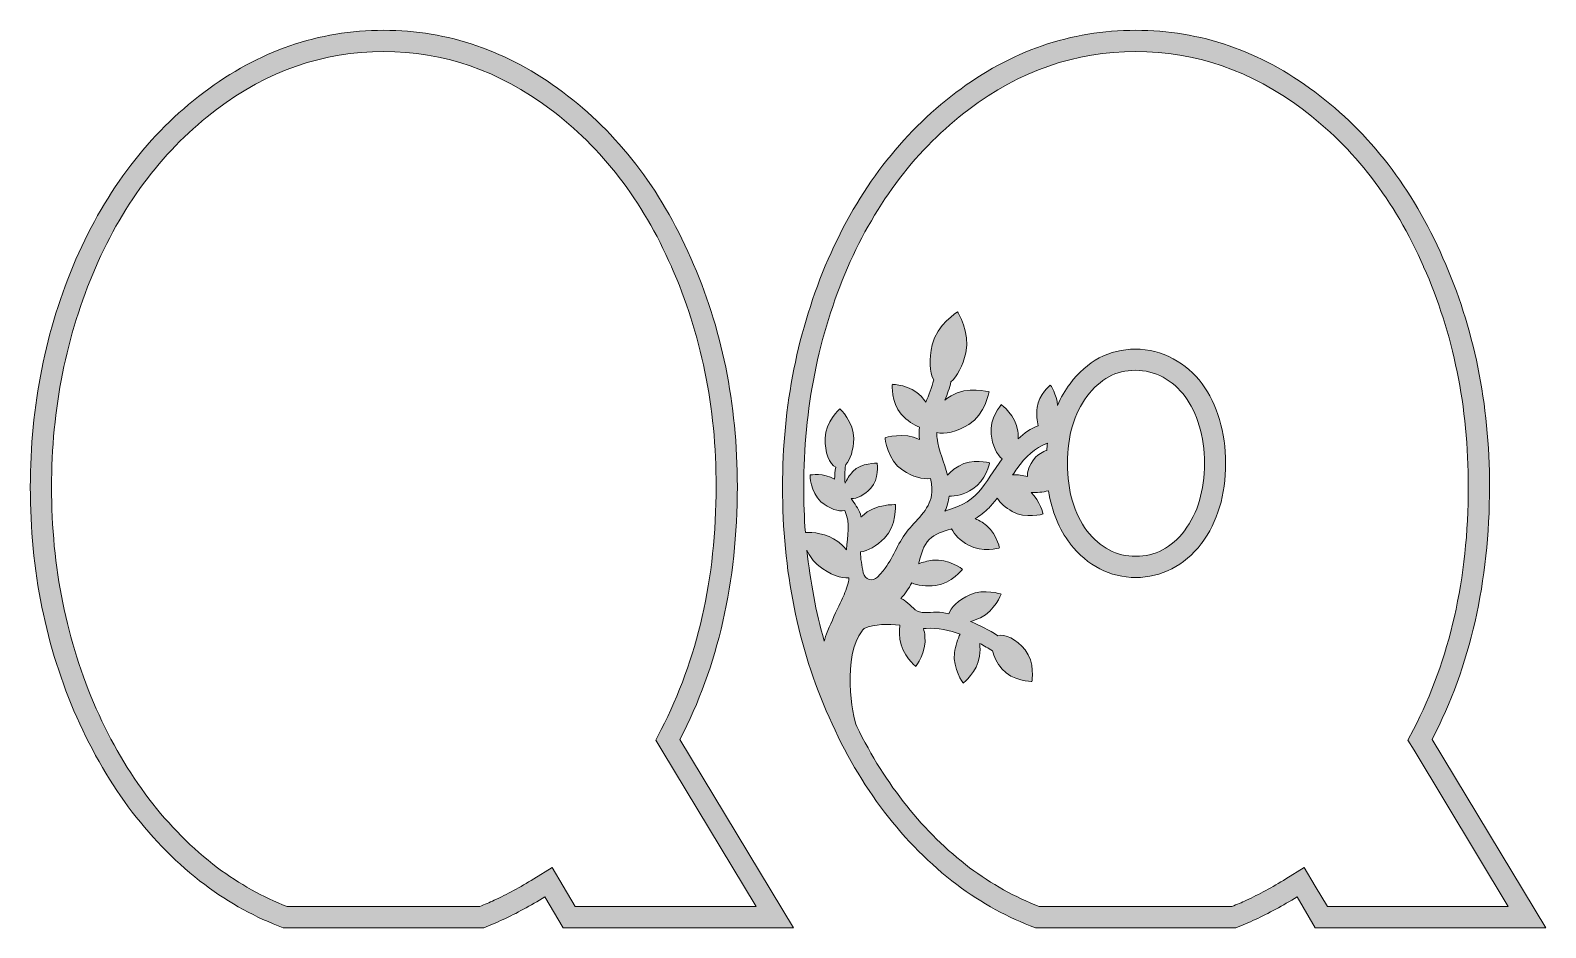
# Model space of a CAD drawing. Header units: millimetres. Extents: x 20 to 678, y -311 to -35.
# Drawn here: x 241.7 to 456.2, y -310.9 to -183.9 of the extents above; entities that cross this region are included whole.
import ezdxf

# ---------------------------------------------------------------- set-up
doc = ezdxf.new("R2010")
doc.units = ezdxf.units.MM
doc.header["$MEASUREMENT"] = 0
doc.layers.add('Layer 3', color=7, linetype='Continuous')
doc.layers.add('Layer 4', color=7, linetype='Continuous')

msp = doc.modelspace()

# ---------------------------------------------------------------- hatches: boundary and pattern name
at = {"layer": 'Layer 3'}
h = msp.add_hatch(color=1, dxfattribs=at)
h.dxf.hatch_style = 2
edge = h.paths.add_edge_path()
edge.add_spline(control_points=[(440.15, -284.21), (442.83, -279.05), (444.86, -273.49), (446.22, -267.51), (447.58, -261.53), (448.27, -255.17), (448.27, -248.43), (448.27, -236.69), (446.07, -225.92), (441.68, -216.1), (437.37, -206.23), (431.32, -198.39), (423.52, -192.58), (415.8, -186.77), (407.36, -183.86), (398.2, -183.86), (388.99, -183.86), (380.5, -186.79), (372.74, -192.66), (364.99, -198.53), (358.95, -206.4), (354.65, -216.27), (350.34, -226.25), (348.19, -237), (348.19, -248.51), (348.19, -260.3), (350.38, -271.16), (354.78, -281.08), (359.21, -291.06), (365.24, -298.96), (372.87, -304.77), (376.42, -307.42), (380.13, -309.43), (383.99, -310.86), (383.99, -310.86), (412.37, -310.86), (412.37, -310.86), (413.28, -310.51), (414.19, -310.13), (415.11, -309.71), (417.01, -308.83), (418.98, -307.76), (421.03, -306.5), (421.03, -306.5), (423.61, -310.86), (423.61, -310.86), (423.61, -310.86), (456.22, -310.86), (456.22, -310.86), (456.22, -310.86), (440.15, -284.21), (440.15, -284.21)], knot_values=[0, 0, 0, 0, 1, 1, 1, 2, 2, 2, 3, 3, 3, 4, 4, 4, 5, 5, 5, 6, 6, 6, 7, 7, 7, 8, 8, 8, 9, 9, 9, 10, 10, 10, 11, 11, 11, 12, 12, 12, 13, 13, 13, 14, 14, 14, 15, 15, 15, 16, 16, 16, 17, 17, 17, 17], degree=3, periodic=1)
edge = h.paths.add_edge_path()
edge.add_spline(control_points=[(354.09, -270.31), (352.93, -266.17), (352.12, -261.88), (351.65, -257.44), (352.01, -258.22), (352.54, -259.03), (353.32, -259.64), (354.87, -260.87), (356.54, -261.5), (357.6, -261.33), (357.53, -262.15), (357.25, -262.91), (356.9, -263.75), (356.56, -264.58), (354.39, -268.94), (354.09, -270.31)], knot_values=[0, 0, 0, 0, 1, 1, 1, 2, 2, 2, 3, 3, 3, 4, 4, 4, 5, 5, 5, 5], degree=3, periodic=1)
edge = h.paths.add_edge_path()
edge.add_spline(control_points=[(423.61, -304.97), (423.61, -304.97), (422.05, -302.34), (422.05, -302.34), (422.05, -302.34), (419.45, -303.94), (419.45, -303.94), (417.52, -305.14), (415.64, -306.16), (413.85, -306.98), (413.19, -307.29), (412.5, -307.58), (411.81, -307.86), (411.81, -307.86), (384.54, -307.86), (384.54, -307.86), (381.09, -306.53), (377.77, -304.68), (374.68, -302.37), (368.15, -297.4), (362.78, -290.68), (358.71, -282.39), (358.03, -280.99), (356.66, -272.33), (359.46, -268.85), (359.55, -268.74), (359.65, -268.62), (359.75, -268.51), (361.27, -267.89), (363.13, -267.84), (364.82, -268.05), (364.74, -268.65), (364.74, -269.33), (364.82, -270.04), (365.08, -272.28), (367.06, -273.88), (367.06, -273.88), (367.06, -273.88), (368.62, -271.86), (368.36, -269.63), (368.31, -269.24), (368.24, -268.86), (368.16, -268.51), (368.28, -268.51), (368.4, -268.5), (368.54, -268.5), (370.2, -268.42), (371.81, -268.75), (373.36, -269.31), (372.98, -269.99), (372.68, -270.93), (372.54, -271.98), (372.25, -274.21), (373.78, -276.24), (373.78, -276.24), (373.78, -276.24), (375.78, -274.67), (376.07, -272.44), (376.16, -271.79), (376.17, -271.18), (376.12, -270.62), (376.72, -270.97), (377.31, -271.32), (377.91, -271.66), (378.09, -272.47), (378.55, -273.39), (379.26, -274.24), (380.69, -275.97), (383.49, -276.03), (383.49, -276.03), (383.49, -276.03), (383.97, -273.27), (382.53, -271.54), (381.28, -270.02), (379.67, -269.22), (378.68, -269.54), (377.45, -268.74), (376.08, -268.06), (374.78, -267.51), (375.24, -267.39), (375.72, -267.22), (376.2, -266.99), (378.24, -266.04), (379.14, -263.66), (379.14, -263.66), (379.14, -263.66), (376.74, -262.81), (374.7, -263.76), (373.1, -264.5), (371.95, -265.58), (371.73, -266.44), (371.41, -266.36), (371.09, -266.3), (370.77, -266.25), (369.82, -266.11), (368.46, -266.42), (367.59, -266.18), (366.72, -265.94), (366.16, -264.94), (365.39, -264.49), (365.24, -264.4), (365.09, -264.33), (364.94, -264.25), (365.6, -263.58), (366.09, -262.85), (366.48, -262.07), (367.27, -262.43), (368.51, -262.58), (369.88, -262.41), (372.11, -262.13), (373.69, -260.14), (373.69, -260.14), (373.69, -260.14), (371.66, -258.59), (369.43, -258.87), (368.71, -258.96), (368.04, -259.13), (367.47, -259.35), (367.49, -259.27), (367.51, -259.19), (367.54, -259.1), (367.83, -258), (368.11, -256.75), (368.95, -255.91), (369.78, -255.09), (370.98, -254.77), (372.06, -254.44), (372.08, -254.43), (372.1, -254.42), (372.12, -254.42), (372.5, -255.2), (373.36, -256.06), (374.52, -256.74), (376.42, -257.84), (378.91, -257.1), (378.91, -257.1), (378.91, -257.1), (378.33, -254.56), (376.43, -253.45), (376.11, -253.27), (375.79, -253.11), (375.47, -252.97), (376.16, -252.55), (376.81, -252.05), (377.43, -251.42), (377.84, -251), (378.21, -250.55), (378.56, -250.08), (379.01, -250.73), (379.75, -251.4), (380.69, -251.95), (382.58, -253.05), (385.08, -252.31), (385.08, -252.31), (385.08, -252.31), (384.66, -250.5), (383.39, -249.27), (384.21, -249.34), (385.02, -249.2), (385.84, -249.04), (386.32, -251.94), (387.34, -254.44), (388.9, -256.49), (388.9, -256.49), (388.91, -256.51), (388.91, -256.51), (388.91, -256.51), (388.92, -256.52), (388.92, -256.52), (391.35, -259.65), (394.56, -261.3), (398.2, -261.3), (401.83, -261.3), (405.04, -259.65), (407.47, -256.52), (407.47, -256.52), (407.49, -256.5), (407.49, -256.5), (407.49, -256.5), (407.51, -256.47), (407.51, -256.47), (409.77, -253.43), (410.92, -249.62), (410.92, -245.14), (410.92, -242.94), (410.63, -240.86), (410.05, -238.96), (409.46, -237.02), (408.63, -235.32), (407.58, -233.89), (406.46, -232.39), (405.09, -231.19), (403.49, -230.33), (401.84, -229.43), (400.04, -228.98), (398.13, -228.98), (394.47, -228.98), (391.28, -230.67), (388.89, -233.88), (388.18, -234.81), (387.59, -235.83), (387.11, -236.94), (387.04, -235.36), (386.1, -234.06), (386.1, -234.06), (386.1, -234.06), (384.48, -235.38), (384.25, -237.24), (384.12, -238.25), (384.19, -239.17), (384.4, -239.83), (383.33, -240.2), (382.39, -240.86), (381.55, -241.69), (381.56, -241.33), (381.54, -240.96), (381.5, -240.57), (381.25, -238.39), (379.16, -236.83), (379.16, -236.83), (379.16, -236.83), (377.48, -238.82), (377.72, -241), (377.91, -242.62), (378.53, -243.96), (379.27, -244.49), (378.11, -246.15), (377.08, -247.89), (375.98, -249.16), (374.59, -250.76), (372.93, -251.3), (371.18, -251.91), (371.49, -251.23), (371.7, -250.52), (371.79, -249.78), (372.67, -249.86), (373.91, -249.51), (375.12, -248.77), (376.99, -247.62), (377.51, -245.07), (377.51, -245.07), (377.51, -245.07), (375, -244.38), (373.13, -245.53), (372.5, -245.92), (371.97, -246.35), (371.56, -246.8), (371.11, -245.05), (370.29, -243.39), (370.08, -241.59), (370.05, -241.32), (370.03, -241.05), (370.03, -240.79), (371.12, -241.1), (372.88, -240.69), (374.58, -239.63), (376.86, -238.2), (377.44, -235.03), (377.44, -235.03), (377.44, -235.03), (374.32, -234.16), (372.05, -235.59), (371.74, -235.78), (371.46, -235.98), (371.19, -236.19), (371.52, -235.34), (371.83, -234.5), (372.03, -233.63), (372.91, -232.86), (373.72, -231.34), (374.15, -229.49), (374.81, -226.61), (372.96, -223.72), (372.96, -223.72), (372.96, -223.72), (370.03, -225.5), (369.36, -228.39), (368.9, -230.41), (369.02, -232.28), (369.59, -233.33), (369.36, -234.4), (368.88, -235.46), (368.48, -236.49), (368.29, -236.2), (368.07, -235.92), (367.82, -235.64), (366.35, -234.01), (363.74, -233.96), (363.74, -233.96), (363.74, -233.96), (363.52, -236.55), (364.99, -238.19), (365.83, -239.11), (366.77, -239.75), (367.58, -240.01), (367.52, -240.59), (367.51, -241.17), (367.57, -241.77), (365.46, -240.68), (362.7, -241.52), (362.7, -241.52), (362.7, -241.52), (363.07, -244.74), (365.21, -246.13), (366.59, -247.04), (368.07, -247.44), (369.14, -247.3), (369.28, -247.93), (369.37, -248.56), (369.34, -249.2), (369.24, -251.43), (367.33, -252.98), (366, -254.56), (364.6, -256.21), (363.98, -258.26), (362.71, -259.97), (362.31, -260.5), (361.98, -260.9), (361.63, -261.25), (360.97, -261.94), (359.81, -261.59), (359.62, -260.65), (359.43, -259.68), (359.23, -258.54), (359.21, -257.67), (360.22, -257.56), (361.5, -256.86), (362.63, -255.72), (364.36, -253.97), (364.18, -250.99), (364.18, -250.99), (364.18, -250.99), (361.2, -250.85), (359.47, -252.6), (359.42, -252.65), (359.37, -252.7), (359.32, -252.76), (359.29, -252.61), (359.25, -252.47), (359.21, -252.33), (358.94, -251.49), (358.39, -250.86), (357.93, -250.13), (358.72, -250.18), (359.79, -249.64), (360.68, -248.68), (361.89, -247.37), (361.59, -245.14), (361.59, -245.14), (361.59, -245.14), (359.34, -245.02), (358.14, -246.32), (357.64, -246.85), (357.29, -247.43), (357.08, -247.97), (356.94, -247.16), (356.97, -246.29), (357.14, -245.33), (357.79, -244.63), (358.24, -243.25), (358.27, -241.65), (358.31, -239.34), (356.32, -237.43), (356.32, -237.43), (356.32, -237.43), (354.25, -239.27), (354.21, -241.58), (354.18, -243.59), (354.83, -245.27), (355.74, -245.7), (355.63, -246.27), (355.57, -246.83), (355.57, -247.36), (354.06, -246.48), (352.09, -246.78), (352.09, -246.78), (352.09, -246.78), (352.11, -249.27), (353.63, -250.57), (354.81, -251.57), (356.15, -252.04), (357, -251.84), (357.88, -253.72), (357.37, -255.32), (357.25, -257.37), (356.9, -256.97), (356.49, -256.59), (356.03, -256.22), (354.47, -254.99), (352.37, -254.9), (351.43, -254.93), (351.27, -252.82), (351.19, -250.68), (351.19, -248.51), (351.19, -237.46), (353.28, -227.01), (357.4, -217.47), (361.47, -208.12), (367.25, -200.58), (374.55, -195.05), (381.74, -189.62), (389.7, -186.86), (398.2, -186.86), (406.65, -186.86), (414.56, -189.59), (421.73, -194.98), (429.07, -200.45), (434.86, -207.96), (438.93, -217.3), (438.93, -217.3), (438.94, -217.32), (438.94, -217.32), (438.94, -217.32), (438.94, -217.33), (438.94, -217.33), (443.14, -226.71), (445.27, -237.18), (445.27, -248.43), (445.27, -254.92), (444.6, -261.11), (443.3, -266.84), (441.99, -272.55), (440.04, -277.92), (437.49, -282.82), (437.49, -282.82), (436.71, -284.31), (436.71, -284.31), (436.71, -284.31), (437.58, -285.76), (437.58, -285.76), (437.58, -285.76), (450.91, -307.86), (450.91, -307.86), (450.91, -307.86), (425.32, -307.86), (425.32, -307.86), (425.32, -307.86), (423.61, -304.97), (423.61, -304.97)], knot_values=[0, 0, 0, 0, 1, 1, 1, 2, 2, 2, 3, 3, 3, 4, 4, 4, 5, 5, 5, 6, 6, 6, 7, 7, 7, 8, 8, 8, 9, 9, 9, 10, 10, 10, 11, 11, 11, 12, 12, 12, 13, 13, 13, 14, 14, 14, 15, 15, 15, 16, 16, 16, 17, 17, 17, 18, 18, 18, 19, 19, 19, 20, 20, 20, 21, 21, 21, 22, 22, 22, 23, 23, 23, 24, 24, 24, 25, 25, 25, 26, 26, 26, 27, 27, 27, 28, 28, 28, 29, 29, 29, 30, 30, 30, 31, 31, 31, 32, 32, 32, 33, 33, 33, 34, 34, 34, 35, 35, 35, 36, 36, 36, 37, 37, 37, 38, 38, 38, 39, 39, 39, 40, 40, 40, 41, 41, 41, 42, 42, 42, 43, 43, 43, 44, 44, 44, 45, 45, 45, 46, 46, 46, 47, 47, 47, 48, 48, 48, 49, 49, 49, 50, 50, 50, 51, 51, 51, 52, 52, 52, 53, 53, 53, 54, 54, 54, 55, 55, 55, 56, 56, 56, 57, 57, 57, 58, 58, 58, 59, 59, 59, 60, 60, 60, 61, 61, 61, 62, 62, 62, 63, 63, 63, 64, 64, 64, 65, 65, 65, 66, 66, 66, 67, 67, 67, 68, 68, 68, 69, 69, 69, 70, 70, 70, 71, 71, 71, 72, 72, 72, 73, 73, 73, 74, 74, 74, 75, 75, 75, 76, 76, 76, 77, 77, 77, 78, 78, 78, 79, 79, 79, 80, 80, 80, 81, 81, 81, 82, 82, 82, 83, 83, 83, 84, 84, 84, 85, 85, 85, 86, 86, 86, 87, 87, 87, 88, 88, 88, 89, 89, 89, 90, 90, 90, 91, 91, 91, 92, 92, 92, 93, 93, 93, 94, 94, 94, 95, 95, 95, 96, 96, 96, 97, 97, 97, 98, 98, 98, 99, 99, 99, 100, 100, 100, 101, 101, 101, 102, 102, 102, 103, 103, 103, 104, 104, 104, 105, 105, 105, 106, 106, 106, 107, 107, 107, 108, 108, 108, 109, 109, 109, 110, 110, 110, 111, 111, 111, 112, 112, 112, 113, 113, 113, 114, 114, 114, 115, 115, 115, 116, 116, 116, 117, 117, 117, 118, 118, 118, 119, 119, 119, 120, 120, 120, 121, 121, 121, 122, 122, 122, 123, 123, 123, 124, 124, 124, 125, 125, 125, 126, 126, 126, 127, 127, 127, 128, 128, 128, 129, 129, 129, 130, 130, 130, 131, 131, 131, 132, 132, 132, 133, 133, 133, 134, 134, 134, 135, 135, 135, 136, 136, 136, 137, 137, 137, 138, 138, 138, 139, 139, 139, 140, 140, 140, 141, 141, 141, 142, 142, 142, 143, 143, 143, 144, 144, 144, 145, 145, 145, 146, 146, 146, 146], degree=3, periodic=1)
edge = h.paths.add_edge_path()
edge.add_spline(control_points=[(385.7, -242.28), (385.66, -242.62), (385.63, -242.96), (385.61, -243.31), (385.04, -243.51), (384.36, -243.85), (383.88, -244.45), (383.14, -245.38), (382.77, -246.39), (382.89, -247.01), (382.18, -246.85), (381.52, -246.71), (380.77, -246.78), (380.97, -246.49), (381.16, -246.2), (381.37, -245.91), (382.6, -244.18), (383.9, -242.99), (385.7, -242.28)], knot_values=[0, 0, 0, 0, 1, 1, 1, 2, 2, 2, 3, 3, 3, 4, 4, 4, 5, 5, 5, 6, 6, 6, 6], degree=3, periodic=1)
edge = h.paths.add_edge_path()
edge.add_spline(control_points=[(388.54, -245.14), (388.54, -241.24), (389.46, -238.09), (391.29, -235.68), (393.12, -233.21), (395.4, -231.98), (398.13, -231.98), (399.54, -231.98), (400.85, -232.31), (402.06, -232.96), (403.28, -233.62), (404.31, -234.53), (405.17, -235.68), (406.02, -236.83), (406.69, -238.22), (407.18, -239.83), (407.67, -241.45), (407.92, -243.22), (407.92, -245.14), (407.92, -248.98), (406.98, -252.16), (405.1, -254.68), (403.23, -257.09), (400.92, -258.3), (398.2, -258.3), (395.47, -258.3), (393.17, -257.09), (391.29, -254.68), (389.46, -252.27), (388.54, -249.08), (388.54, -245.14)], knot_values=[0, 0, 0, 0, 1, 1, 1, 2, 2, 2, 3, 3, 3, 4, 4, 4, 5, 5, 5, 6, 6, 6, 7, 7, 7, 8, 8, 8, 9, 9, 9, 10, 10, 10, 10], degree=3, periodic=1)
at = {"layer": 'Layer 4'}
h = msp.add_hatch(color=2, dxfattribs=at)
h.dxf.hatch_style = 2
edge = h.paths.add_edge_path()
edge.add_spline(control_points=[(291.73, -183.86), (282.52, -183.86), (274.03, -186.79), (266.27, -192.66), (258.51, -198.53), (252.48, -206.4), (248.18, -216.27), (243.87, -226.25), (241.72, -237), (241.72, -248.51), (241.72, -260.3), (243.91, -271.16), (248.3, -281.08), (252.74, -291.06), (258.77, -298.96), (266.4, -304.77), (269.95, -307.42), (273.66, -309.43), (277.52, -310.86), (277.52, -310.86), (305.9, -310.86), (305.9, -310.86), (306.81, -310.51), (307.72, -310.13), (308.64, -309.71), (310.54, -308.83), (312.51, -307.76), (314.55, -306.5), (314.55, -306.5), (317.14, -310.86), (317.14, -310.86), (317.14, -310.86), (349.75, -310.86), (349.75, -310.86), (349.75, -310.86), (333.67, -284.21), (333.67, -284.21), (336.36, -279.05), (338.39, -273.49), (339.75, -267.51), (341.11, -261.53), (341.8, -255.17), (341.8, -248.43), (341.8, -236.69), (339.6, -225.92), (335.21, -216.1), (330.9, -206.23), (324.85, -198.39), (317.05, -192.58), (309.33, -186.77), (300.89, -183.86), (291.73, -183.86), (291.73, -183.86), (291.73, -183.86), (291.73, -183.86)], knot_values=[0, 0, 0, 0, 1, 1, 1, 2, 2, 2, 3, 3, 3, 4, 4, 4, 5, 5, 5, 6, 6, 6, 7, 7, 7, 8, 8, 8, 9, 9, 9, 10, 10, 10, 11, 11, 11, 12, 12, 12, 13, 13, 13, 14, 14, 14, 15, 15, 15, 16, 16, 16, 17, 17, 17, 18, 18, 18, 18], degree=3, periodic=1)
edge = h.paths.add_edge_path()
edge.add_spline(control_points=[(291.73, -186.86), (300.18, -186.86), (308.09, -189.59), (315.26, -194.98), (322.6, -200.45), (328.39, -207.96), (332.46, -217.3), (332.46, -217.3), (332.47, -217.32), (332.47, -217.32), (332.47, -217.32), (332.47, -217.33), (332.47, -217.33), (336.67, -226.71), (338.8, -237.18), (338.8, -248.43), (338.8, -254.92), (338.13, -261.11), (336.83, -266.84), (335.52, -272.55), (333.57, -277.92), (331.01, -282.82), (331.01, -282.82), (330.24, -284.31), (330.24, -284.31), (330.24, -284.31), (331.11, -285.76), (331.11, -285.76), (331.11, -285.76), (344.44, -307.86), (344.44, -307.86), (344.44, -307.86), (318.85, -307.86), (318.85, -307.86), (318.85, -307.86), (317.14, -304.97), (317.14, -304.97), (317.14, -304.97), (315.58, -302.34), (315.58, -302.34), (315.58, -302.34), (312.98, -303.94), (312.98, -303.94), (311.05, -305.14), (309.16, -306.16), (307.38, -306.98), (306.72, -307.29), (306.03, -307.58), (305.34, -307.86), (305.34, -307.86), (278.07, -307.86), (278.07, -307.86), (274.62, -306.53), (271.3, -304.68), (268.21, -302.37), (261.02, -296.9), (255.25, -289.33), (251.05, -279.87), (246.85, -270.38), (244.72, -259.82), (244.72, -248.51), (244.72, -237.46), (246.81, -227.01), (250.93, -217.47), (255, -208.12), (260.78, -200.58), (268.08, -195.05), (275.27, -189.62), (283.23, -186.86), (291.73, -186.86)], knot_values=[0, 0, 0, 0, 0.352778, 0.352778, 0.352778, 0.705556, 0.705556, 0.705556, 1.058333, 1.058333, 1.058333, 1.411111, 1.411111, 1.411111, 1.763889, 1.763889, 1.763889, 2.116667, 2.116667, 2.116667, 2.469444, 2.469444, 2.469444, 2.822222, 2.822222, 2.822222, 3.175, 3.175, 3.175, 3.527778, 3.527778, 3.527778, 3.880556, 3.880556, 3.880556, 4.233333, 4.233333, 4.233333, 4.586111, 4.586111, 4.586111, 4.938889, 4.938889, 4.938889, 5.291667, 5.291667, 5.291667, 5.644444, 5.644444, 5.644444, 5.997222, 5.997222, 5.997222, 6.35, 6.35, 6.35, 6.702778, 6.702778, 6.702778, 7.055556, 7.055556, 7.055556, 7.408333, 7.408333, 7.408333, 7.761111, 7.761111, 7.761111, 8.113889, 8.113889, 8.113889, 8.113889], degree=3, periodic=0)
edge.add_line((291.73, -186.86), (291.73, -186.86))

# ---------------------------------------------------------------- linework, layer by layer
at = {"layer": 'Layer 3', "lineweight": 0}
for points, knots in [([(440.15, -284.21), (442.83, -279.05), (444.86, -273.49), (446.22, -267.51), (447.58, -261.53), (448.27, -255.17), (448.27, -248.43), (448.27, -236.69), (446.07, -225.92), (441.68, -216.1), (437.37, -206.23), (431.32, -198.39), (423.52, -192.58), (415.8, -186.77), (407.36, -183.86), (398.2, -183.86), (388.99, -183.86), (380.5, -186.79), (372.74, -192.66), (364.99, -198.53), (358.95, -206.4), (354.65, -216.27), (350.34, -226.25), (348.19, -237), (348.19, -248.51), (348.19, -260.3), (350.38, -271.16), (354.78, -281.08), (359.21, -291.06), (365.24, -298.96), (372.87, -304.77), (376.42, -307.42), (380.13, -309.43), (383.99, -310.86), (383.99, -310.86), (412.37, -310.86), (412.37, -310.86), (413.28, -310.51), (414.19, -310.13), (415.11, -309.71), (417.01, -308.83), (418.98, -307.76), (421.03, -306.5), (421.03, -306.5), (423.61, -310.86), (423.61, -310.86), (423.61, -310.86), (456.22, -310.86), (456.22, -310.86), (456.22, -310.86), (440.15, -284.21), (440.15, -284.21)], [0, 0, 0, 0, 1, 1, 1, 2, 2, 2, 3, 3, 3, 4, 4, 4, 5, 5, 5, 6, 6, 6, 7, 7, 7, 8, 8, 8, 9, 9, 9, 10, 10, 10, 11, 11, 11, 12, 12, 12, 13, 13, 13, 14, 14, 14, 15, 15, 15, 16, 16, 16, 17, 17, 17, 17]), ([(423.61, -304.97), (423.61, -304.97), (422.05, -302.34), (422.05, -302.34), (422.05, -302.34), (419.45, -303.94), (419.45, -303.94), (417.52, -305.14), (415.64, -306.16), (413.85, -306.98), (413.19, -307.29), (412.5, -307.58), (411.81, -307.86), (411.81, -307.86), (384.54, -307.86), (384.54, -307.86), (381.09, -306.53), (377.77, -304.68), (374.68, -302.37), (368.15, -297.4), (362.78, -290.68), (358.71, -282.39), (358.03, -280.99), (356.66, -272.33), (359.46, -268.85), (359.55, -268.74), (359.65, -268.62), (359.75, -268.51), (361.27, -267.89), (363.13, -267.84), (364.82, -268.05), (364.74, -268.65), (364.74, -269.33), (364.82, -270.04), (365.08, -272.28), (367.06, -273.88), (367.06, -273.88), (367.06, -273.88), (368.62, -271.86), (368.36, -269.63), (368.31, -269.24), (368.24, -268.86), (368.16, -268.51), (368.28, -268.51), (368.4, -268.5), (368.54, -268.5), (370.2, -268.42), (371.81, -268.75), (373.36, -269.31), (372.98, -269.99), (372.68, -270.93), (372.54, -271.98), (372.25, -274.21), (373.78, -276.24), (373.78, -276.24), (373.78, -276.24), (375.78, -274.67), (376.07, -272.44), (376.16, -271.79), (376.17, -271.18), (376.12, -270.62), (376.72, -270.97), (377.31, -271.32), (377.91, -271.66), (378.09, -272.47), (378.55, -273.39), (379.26, -274.24), (380.69, -275.97), (383.49, -276.03), (383.49, -276.03), (383.49, -276.03), (383.97, -273.27), (382.53, -271.54), (381.28, -270.02), (379.67, -269.22), (378.68, -269.54), (377.45, -268.74), (376.08, -268.06), (374.78, -267.51), (375.24, -267.39), (375.72, -267.22), (376.2, -266.99), (378.24, -266.04), (379.14, -263.66), (379.14, -263.66), (379.14, -263.66), (376.74, -262.81), (374.7, -263.76), (373.1, -264.5), (371.95, -265.58), (371.73, -266.44), (371.41, -266.36), (371.09, -266.3), (370.77, -266.25), (369.82, -266.11), (368.46, -266.42), (367.59, -266.18), (366.72, -265.94), (366.16, -264.94), (365.39, -264.49), (365.24, -264.4), (365.09, -264.33), (364.94, -264.25), (365.6, -263.58), (366.09, -262.85), (366.48, -262.07), (367.27, -262.43), (368.51, -262.58), (369.88, -262.41), (372.11, -262.13), (373.69, -260.14), (373.69, -260.14), (373.69, -260.14), (371.66, -258.59), (369.43, -258.87), (368.71, -258.96), (368.04, -259.13), (367.47, -259.35), (367.49, -259.27), (367.51, -259.19), (367.54, -259.1), (367.83, -258), (368.11, -256.75), (368.95, -255.91), (369.78, -255.09), (370.98, -254.77), (372.06, -254.44), (372.08, -254.43), (372.1, -254.42), (372.12, -254.42), (372.5, -255.2), (373.36, -256.06), (374.52, -256.74), (376.42, -257.84), (378.91, -257.1), (378.91, -257.1), (378.91, -257.1), (378.33, -254.56), (376.43, -253.45), (376.11, -253.27), (375.79, -253.11), (375.47, -252.97), (376.16, -252.55), (376.81, -252.05), (377.43, -251.42), (377.84, -251), (378.21, -250.55), (378.56, -250.08), (379.01, -250.73), (379.75, -251.4), (380.69, -251.95), (382.58, -253.05), (385.08, -252.31), (385.08, -252.31), (385.08, -252.31), (384.66, -250.5), (383.39, -249.27), (384.21, -249.34), (385.02, -249.2), (385.84, -249.04), (386.32, -251.94), (387.34, -254.44), (388.9, -256.49), (388.9, -256.49), (388.91, -256.51), (388.91, -256.51), (388.91, -256.51), (388.92, -256.52), (388.92, -256.52), (391.35, -259.65), (394.56, -261.3), (398.2, -261.3), (401.83, -261.3), (405.04, -259.65), (407.47, -256.52), (407.47, -256.52), (407.49, -256.5), (407.49, -256.5), (407.49, -256.5), (407.51, -256.47), (407.51, -256.47), (409.77, -253.43), (410.92, -249.62), (410.92, -245.14), (410.92, -242.94), (410.63, -240.86), (410.05, -238.96), (409.46, -237.02), (408.63, -235.32), (407.58, -233.89), (406.46, -232.39), (405.09, -231.19), (403.49, -230.33), (401.84, -229.43), (400.04, -228.98), (398.13, -228.98), (394.47, -228.98), (391.28, -230.67), (388.89, -233.88), (388.18, -234.81), (387.59, -235.83), (387.11, -236.94), (387.04, -235.36), (386.1, -234.06), (386.1, -234.06), (386.1, -234.06), (384.48, -235.38), (384.25, -237.24), (384.12, -238.25), (384.19, -239.17), (384.4, -239.83), (383.33, -240.2), (382.39, -240.86), (381.55, -241.69), (381.56, -241.33), (381.54, -240.96), (381.5, -240.57), (381.25, -238.39), (379.16, -236.83), (379.16, -236.83), (379.16, -236.83), (377.48, -238.82), (377.72, -241), (377.91, -242.62), (378.53, -243.96), (379.27, -244.49), (378.11, -246.15), (377.08, -247.89), (375.98, -249.16), (374.59, -250.76), (372.93, -251.3), (371.18, -251.91), (371.49, -251.23), (371.7, -250.52), (371.79, -249.78), (372.67, -249.86), (373.91, -249.51), (375.12, -248.77), (376.99, -247.62), (377.51, -245.07), (377.51, -245.07), (377.51, -245.07), (375, -244.38), (373.13, -245.53), (372.5, -245.92), (371.97, -246.35), (371.56, -246.8), (371.11, -245.05), (370.29, -243.39), (370.08, -241.59), (370.05, -241.32), (370.03, -241.05), (370.03, -240.79), (371.12, -241.1), (372.88, -240.69), (374.58, -239.63), (376.86, -238.2), (377.44, -235.03), (377.44, -235.03), (377.44, -235.03), (374.32, -234.16), (372.05, -235.59), (371.74, -235.78), (371.46, -235.98), (371.19, -236.19), (371.52, -235.34), (371.83, -234.5), (372.03, -233.63), (372.91, -232.86), (373.72, -231.34), (374.15, -229.49), (374.81, -226.61), (372.96, -223.72), (372.96, -223.72), (372.96, -223.72), (370.03, -225.5), (369.36, -228.39), (368.9, -230.41), (369.02, -232.28), (369.59, -233.33), (369.36, -234.4), (368.88, -235.46), (368.48, -236.49), (368.29, -236.2), (368.07, -235.92), (367.82, -235.64), (366.35, -234.01), (363.74, -233.96), (363.74, -233.96), (363.74, -233.96), (363.52, -236.55), (364.99, -238.19), (365.83, -239.11), (366.77, -239.75), (367.58, -240.01), (367.52, -240.59), (367.51, -241.17), (367.57, -241.77), (365.46, -240.68), (362.7, -241.52), (362.7, -241.52), (362.7, -241.52), (363.07, -244.74), (365.21, -246.13), (366.59, -247.04), (368.07, -247.44), (369.14, -247.3), (369.28, -247.93), (369.37, -248.56), (369.34, -249.2), (369.24, -251.43), (367.33, -252.98), (366, -254.56), (364.6, -256.21), (363.98, -258.26), (362.71, -259.97), (362.31, -260.5), (361.98, -260.9), (361.63, -261.25), (360.97, -261.94), (359.81, -261.59), (359.62, -260.65), (359.43, -259.68), (359.23, -258.54), (359.21, -257.67), (360.22, -257.56), (361.5, -256.86), (362.63, -255.72), (364.36, -253.97), (364.18, -250.99), (364.18, -250.99), (364.18, -250.99), (361.2, -250.85), (359.47, -252.6), (359.42, -252.65), (359.37, -252.7), (359.32, -252.76), (359.29, -252.61), (359.25, -252.47), (359.21, -252.33), (358.94, -251.49), (358.39, -250.86), (357.93, -250.13), (358.72, -250.18), (359.79, -249.64), (360.68, -248.68), (361.89, -247.37), (361.59, -245.14), (361.59, -245.14), (361.59, -245.14), (359.34, -245.02), (358.14, -246.32), (357.64, -246.85), (357.29, -247.43), (357.08, -247.97), (356.94, -247.16), (356.97, -246.29), (357.14, -245.33), (357.79, -244.63), (358.24, -243.25), (358.27, -241.65), (358.31, -239.34), (356.32, -237.43), (356.32, -237.43), (356.32, -237.43), (354.25, -239.27), (354.21, -241.58), (354.18, -243.59), (354.83, -245.27), (355.74, -245.7), (355.63, -246.27), (355.57, -246.83), (355.57, -247.36), (354.06, -246.48), (352.09, -246.78), (352.09, -246.78), (352.09, -246.78), (352.11, -249.27), (353.63, -250.57), (354.81, -251.57), (356.15, -252.04), (357, -251.84), (357.88, -253.72), (357.37, -255.32), (357.25, -257.37), (356.9, -256.97), (356.49, -256.59), (356.03, -256.22), (354.47, -254.99), (352.37, -254.9), (351.43, -254.93), (351.27, -252.82), (351.19, -250.68), (351.19, -248.51), (351.19, -237.46), (353.28, -227.01), (357.4, -217.47), (361.47, -208.12), (367.25, -200.58), (374.55, -195.05), (381.74, -189.62), (389.7, -186.86), (398.2, -186.86), (406.65, -186.86), (414.56, -189.59), (421.73, -194.98), (429.07, -200.45), (434.86, -207.96), (438.93, -217.3), (438.93, -217.3), (438.94, -217.32), (438.94, -217.32), (438.94, -217.32), (438.94, -217.33), (438.94, -217.33), (443.14, -226.71), (445.27, -237.18), (445.27, -248.43), (445.27, -254.92), (444.6, -261.11), (443.3, -266.84), (441.99, -272.55), (440.04, -277.92), (437.49, -282.82), (437.49, -282.82), (436.71, -284.31), (436.71, -284.31), (436.71, -284.31), (437.58, -285.76), (437.58, -285.76), (437.58, -285.76), (450.91, -307.86), (450.91, -307.86), (450.91, -307.86), (425.32, -307.86), (425.32, -307.86), (425.32, -307.86), (423.61, -304.97), (423.61, -304.97)], [0, 0, 0, 0, 1, 1, 1, 2, 2, 2, 3, 3, 3, 4, 4, 4, 5, 5, 5, 6, 6, 6, 7, 7, 7, 8, 8, 8, 9, 9, 9, 10, 10, 10, 11, 11, 11, 12, 12, 12, 13, 13, 13, 14, 14, 14, 15, 15, 15, 16, 16, 16, 17, 17, 17, 18, 18, 18, 19, 19, 19, 20, 20, 20, 21, 21, 21, 22, 22, 22, 23, 23, 23, 24, 24, 24, 25, 25, 25, 26, 26, 26, 27, 27, 27, 28, 28, 28, 29, 29, 29, 30, 30, 30, 31, 31, 31, 32, 32, 32, 33, 33, 33, 34, 34, 34, 35, 35, 35, 36, 36, 36, 37, 37, 37, 38, 38, 38, 39, 39, 39, 40, 40, 40, 41, 41, 41, 42, 42, 42, 43, 43, 43, 44, 44, 44, 45, 45, 45, 46, 46, 46, 47, 47, 47, 48, 48, 48, 49, 49, 49, 50, 50, 50, 51, 51, 51, 52, 52, 52, 53, 53, 53, 54, 54, 54, 55, 55, 55, 56, 56, 56, 57, 57, 57, 58, 58, 58, 59, 59, 59, 60, 60, 60, 61, 61, 61, 62, 62, 62, 63, 63, 63, 64, 64, 64, 65, 65, 65, 66, 66, 66, 67, 67, 67, 68, 68, 68, 69, 69, 69, 70, 70, 70, 71, 71, 71, 72, 72, 72, 73, 73, 73, 74, 74, 74, 75, 75, 75, 76, 76, 76, 77, 77, 77, 78, 78, 78, 79, 79, 79, 80, 80, 80, 81, 81, 81, 82, 82, 82, 83, 83, 83, 84, 84, 84, 85, 85, 85, 86, 86, 86, 87, 87, 87, 88, 88, 88, 89, 89, 89, 90, 90, 90, 91, 91, 91, 92, 92, 92, 93, 93, 93, 94, 94, 94, 95, 95, 95, 96, 96, 96, 97, 97, 97, 98, 98, 98, 99, 99, 99, 100, 100, 100, 101, 101, 101, 102, 102, 102, 103, 103, 103, 104, 104, 104, 105, 105, 105, 106, 106, 106, 107, 107, 107, 108, 108, 108, 109, 109, 109, 110, 110, 110, 111, 111, 111, 112, 112, 112, 113, 113, 113, 114, 114, 114, 115, 115, 115, 116, 116, 116, 117, 117, 117, 118, 118, 118, 119, 119, 119, 120, 120, 120, 121, 121, 121, 122, 122, 122, 123, 123, 123, 124, 124, 124, 125, 125, 125, 126, 126, 126, 127, 127, 127, 128, 128, 128, 129, 129, 129, 130, 130, 130, 131, 131, 131, 132, 132, 132, 133, 133, 133, 134, 134, 134, 135, 135, 135, 136, 136, 136, 137, 137, 137, 138, 138, 138, 139, 139, 139, 140, 140, 140, 141, 141, 141, 142, 142, 142, 143, 143, 143, 144, 144, 144, 145, 145, 145, 146, 146, 146, 146]), ([(388.54, -245.14), (388.54, -241.24), (389.46, -238.09), (391.29, -235.68), (393.12, -233.21), (395.4, -231.98), (398.13, -231.98), (399.54, -231.98), (400.85, -232.31), (402.06, -232.96), (403.28, -233.62), (404.31, -234.53), (405.17, -235.68), (406.02, -236.83), (406.69, -238.22), (407.18, -239.83), (407.67, -241.45), (407.92, -243.22), (407.92, -245.14), (407.92, -248.98), (406.98, -252.16), (405.1, -254.68), (403.23, -257.09), (400.92, -258.3), (398.2, -258.3), (395.47, -258.3), (393.17, -257.09), (391.29, -254.68), (389.46, -252.27), (388.54, -249.08), (388.54, -245.14)], [0, 0, 0, 0, 1, 1, 1, 2, 2, 2, 3, 3, 3, 4, 4, 4, 5, 5, 5, 6, 6, 6, 7, 7, 7, 8, 8, 8, 9, 9, 9, 10, 10, 10, 10]), ([(385.7, -242.28), (385.66, -242.62), (385.63, -242.96), (385.61, -243.31), (385.04, -243.51), (384.36, -243.85), (383.88, -244.45), (383.14, -245.38), (382.77, -246.39), (382.89, -247.01), (382.18, -246.85), (381.52, -246.71), (380.77, -246.78), (380.97, -246.49), (381.16, -246.2), (381.37, -245.91), (382.6, -244.18), (383.9, -242.99), (385.7, -242.28)], [0, 0, 0, 0, 1, 1, 1, 2, 2, 2, 3, 3, 3, 4, 4, 4, 5, 5, 5, 6, 6, 6, 6]), ([(354.09, -270.31), (352.93, -266.17), (352.12, -261.88), (351.65, -257.44), (352.01, -258.22), (352.54, -259.03), (353.32, -259.64), (354.87, -260.87), (356.54, -261.5), (357.6, -261.33), (357.53, -262.15), (357.25, -262.91), (356.9, -263.75), (356.56, -264.58), (354.39, -268.94), (354.09, -270.31)], [0, 0, 0, 0, 1, 1, 1, 2, 2, 2, 3, 3, 3, 4, 4, 4, 5, 5, 5, 5])]:
    msp.add_open_spline(points, degree=3, knots=knots, dxfattribs=at)
at = {"layer": 'Layer 4', "lineweight": 0}
for points, knots in [([(291.73, -183.86), (282.52, -183.86), (274.03, -186.79), (266.27, -192.66), (258.51, -198.53), (252.48, -206.4), (248.18, -216.27), (243.87, -226.25), (241.72, -237), (241.72, -248.51), (241.72, -260.3), (243.91, -271.16), (248.3, -281.08), (252.74, -291.06), (258.77, -298.96), (266.4, -304.77), (269.95, -307.42), (273.66, -309.43), (277.52, -310.86), (277.52, -310.86), (305.9, -310.86), (305.9, -310.86), (306.81, -310.51), (307.72, -310.13), (308.64, -309.71), (310.54, -308.83), (312.51, -307.76), (314.55, -306.5), (314.55, -306.5), (317.14, -310.86), (317.14, -310.86), (317.14, -310.86), (349.75, -310.86), (349.75, -310.86), (349.75, -310.86), (333.67, -284.21), (333.67, -284.21), (336.36, -279.05), (338.39, -273.49), (339.75, -267.51), (341.11, -261.53), (341.8, -255.17), (341.8, -248.43), (341.8, -236.69), (339.6, -225.92), (335.21, -216.1), (330.9, -206.23), (324.85, -198.39), (317.05, -192.58), (309.33, -186.77), (300.89, -183.86), (291.73, -183.86), (291.73, -183.86), (291.73, -183.86), (291.73, -183.86)], [0, 0, 0, 0, 1, 1, 1, 2, 2, 2, 3, 3, 3, 4, 4, 4, 5, 5, 5, 6, 6, 6, 7, 7, 7, 8, 8, 8, 9, 9, 9, 10, 10, 10, 11, 11, 11, 12, 12, 12, 13, 13, 13, 14, 14, 14, 15, 15, 15, 16, 16, 16, 17, 17, 17, 18, 18, 18, 18]), ([(291.73, -186.86), (300.18, -186.86), (308.09, -189.59), (315.26, -194.98), (322.6, -200.45), (328.39, -207.96), (332.46, -217.3), (332.46, -217.3), (332.47, -217.32), (332.47, -217.32), (332.47, -217.32), (332.47, -217.33), (332.47, -217.33), (336.67, -226.71), (338.8, -237.18), (338.8, -248.43), (338.8, -254.92), (338.13, -261.11), (336.83, -266.84), (335.52, -272.55), (333.57, -277.92), (331.01, -282.82), (331.01, -282.82), (330.24, -284.31), (330.24, -284.31), (330.24, -284.31), (331.11, -285.76), (331.11, -285.76), (331.11, -285.76), (344.44, -307.86), (344.44, -307.86), (344.44, -307.86), (318.85, -307.86), (318.85, -307.86), (318.85, -307.86), (317.14, -304.97), (317.14, -304.97), (317.14, -304.97), (315.58, -302.34), (315.58, -302.34), (315.58, -302.34), (312.98, -303.94), (312.98, -303.94), (311.05, -305.14), (309.16, -306.16), (307.38, -306.98), (306.72, -307.29), (306.03, -307.58), (305.34, -307.86), (305.34, -307.86), (278.07, -307.86), (278.07, -307.86), (274.62, -306.53), (271.3, -304.68), (268.21, -302.37), (261.02, -296.9), (255.25, -289.33), (251.05, -279.87), (246.85, -270.38), (244.72, -259.82), (244.72, -248.51), (244.72, -237.46), (246.81, -227.01), (250.93, -217.47), (255, -208.12), (260.78, -200.58), (268.08, -195.05), (275.27, -189.62), (283.23, -186.86), (291.73, -186.86)], [0, 0, 0, 0, 1, 1, 1, 2, 2, 2, 3, 3, 3, 4, 4, 4, 5, 5, 5, 6, 6, 6, 7, 7, 7, 8, 8, 8, 9, 9, 9, 10, 10, 10, 11, 11, 11, 12, 12, 12, 13, 13, 13, 14, 14, 14, 15, 15, 15, 16, 16, 16, 17, 17, 17, 18, 18, 18, 19, 19, 19, 20, 20, 20, 21, 21, 21, 22, 22, 22, 23, 23, 23, 23])]:
    msp.add_open_spline(points, degree=3, knots=knots, dxfattribs=at)

doc.saveas('drawing.dxf')
